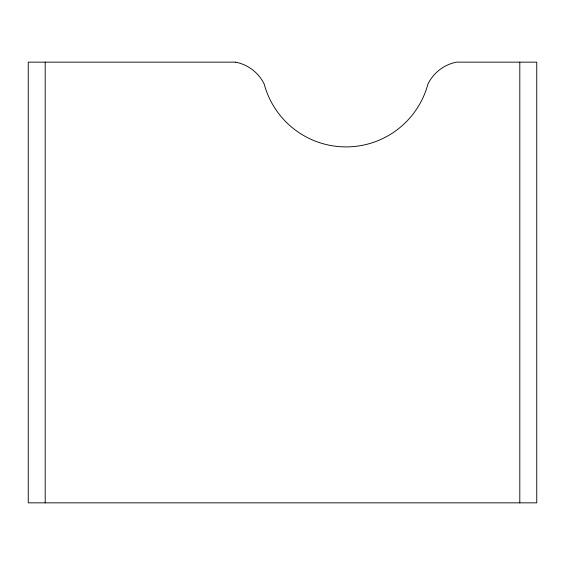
<?xml version="1.0" encoding="UTF-8"?>
<svg xmlns="http://www.w3.org/2000/svg" width="565" height="565" viewBox="0 0 565 565"><rect width="100%" height="100%" fill="white"/><g stroke="black" fill="none" stroke-linecap="round" stroke-linejoin="round"><path stroke-width="0.85" d="M519.8 62.15L519.8 502.85M45.2 62.15L45.2 502.85M235.612 62.15L28.25 62.15L28.25 502.85L536.75 502.85L536.75 62.15L456.513 62.15A40.419 40.419 0 0 0 427.924 84.086A84.75 84.75 0 0 1 264.201 84.086A40.419 40.419 0 0 0 235.612 62.15"/></g></svg>
